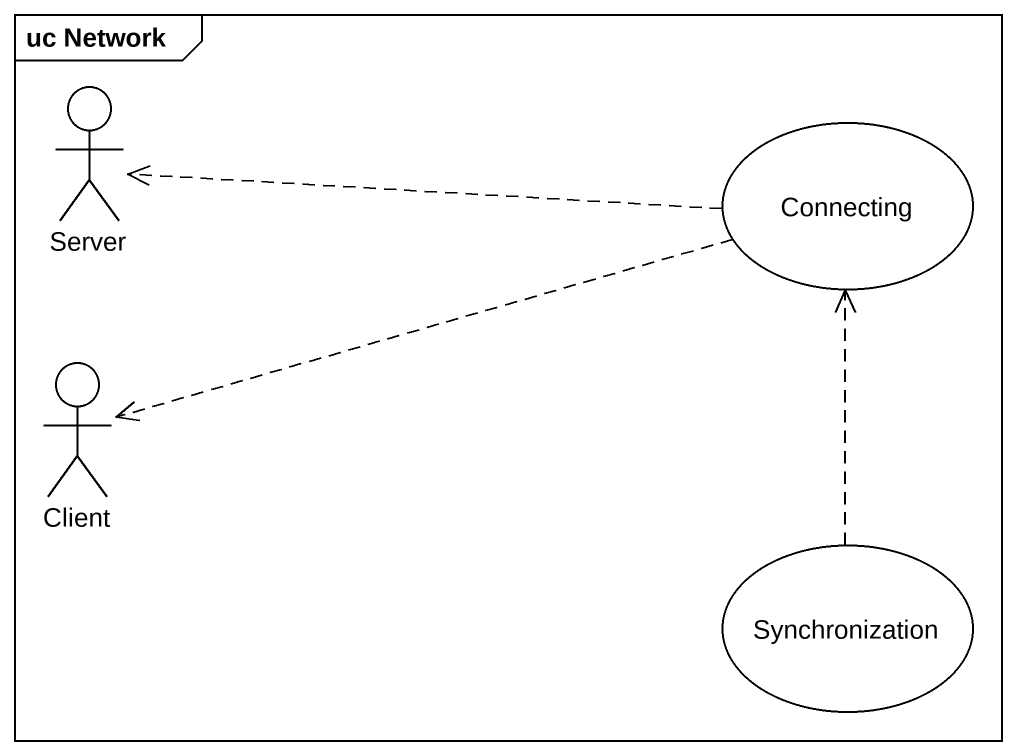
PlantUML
@startuml
mainframe uc Network
actor Server
usecase Connecting
actor Client
usecase Synchronization
Connecting .left.> Server
Connecting .left.> Client
Synchronization .up.> Connecting
@enduml
